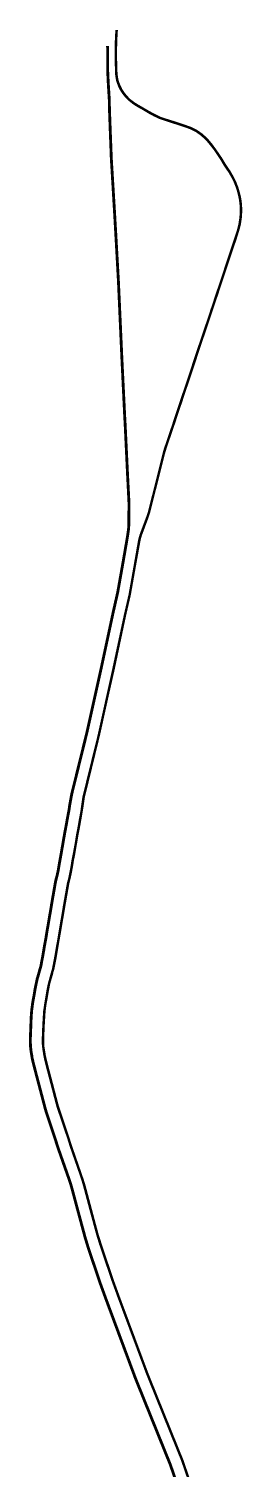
# Model space of a CAD drawing. Header units: metres. Extents: x 562939 to 576321, y 2060910 to 2084323.
# Drawn here: x 567894 to 569389, y 2074247 to 2084323 of the extents above; entities that cross this region are included whole.
import ezdxf

# ---------------------------------------------------------------- set-up
doc = ezdxf.new("R2010")
doc.units = ezdxf.units.M
doc.header["$MEASUREMENT"] = 0
doc.layers.add('Duong', color=30, linetype='CONTINUOUS', lineweight=0)
doc.layers.add('Tuyen TN', color=5, linetype='CONTINUOUS', lineweight=20)
doc.layers.add('ViaHeS', color=32, linetype='CONTINUOUS')

# ---------------------------------------------------------------- blocks, each defined once
blk = doc.blocks.new('A$C685C5190')
at = {"layer": 'Duong', "color": 158, "flags": 128}
for points, const_width in [([(569057, 2074036), (568964, 2074305), (568719, 2074912), (568519, 2075447), (568474, 2075572), (568391, 2075819), (568369, 2075888), (568319, 2076072), (568281, 2076218, 0.018995), (568257, 2076294), (568182, 2076509), (568167, 2076558), (568092, 2076782), (568024, 2077041), (568013, 2077084), (568005, 2077113), (568000, 2077140), (567997, 2077154), (567993, 2077179), (567991, 2077196), (567990, 2077210), (567988, 2077251), (567992, 2077348), (567995, 2077402), (567999, 2077448), (568005, 2077495), (568014, 2077543), (568021, 2077586), (568027, 2077618), (568030, 2077635), (568034, 2077651), (568039, 2077669), (568049, 2077702), (568054, 2077723), (568060, 2077742), (568063, 2077756), (568067, 2077775), (568073, 2077811), (568081, 2077858), (568087, 2077894), (568095, 2077937), (568104, 2077992), (568111, 2078033), (568118, 2078075), (568127, 2078126), (568137, 2078181), (568162, 2078329), (568165, 2078345), (568174, 2078378), (568182, 2078414), (568187, 2078445), (568191, 2078469), (568198, 2078507), (568205, 2078546), (568219, 2078622), (568229, 2078680), (568238, 2078731), (568248, 2078783), (568259, 2078846), (568263, 2078870), (568273, 2078940, -0.025372), (568276, 2078958), (568379, 2079376), (568439, 2079647), (568482, 2079842), (568562, 2080214), (568596, 2080362), (568632, 2080566), (568661, 2080733, -0.043992), (568674, 2080781), (568721, 2080908, 0.026044), (568736, 2080957), (568835, 2081350, -0.01868), (568846, 2081386), (568853, 2081409), (568872, 2081464), (568893, 2081527), (568901, 2081549), (568907, 2081570), (568927, 2081629), (568957, 2081717), (568970, 2081758), (568997, 2081837), (569027, 2081927), (569056, 2082013), (569080, 2082088), (569110, 2082175), (569121, 2082208), (569147, 2082284), (569170, 2082355), (569183, 2082393), (569209, 2082472), (569222, 2082510), (569248, 2082588), (569279, 2082681), (569317, 2082795), (569332, 2082841), (569346, 2082883), (569356, 2082915), (569365, 2082947), (569369, 2082979), (569371, 2082991), (569374, 2083015), (569375, 2083030), (569375, 2083049), (569374, 2083071), (569373, 2083087), (569372, 2083098), (569370, 2083116), (569367, 2083134), (569364, 2083148), (569361, 2083165), (569357, 2083179), (569352, 2083196), (569348, 2083210), (569340, 2083229), (569334, 2083245), (569324, 2083266), (569310, 2083294), (569293, 2083321), (569279, 2083343), (569264, 2083365), (569263, 2083366), (569236, 2083410), (569193, 2083474), (569165, 2083511), (569133, 2083548), (569097, 2083581), (569062, 2083606), (569021, 2083626), (568942, 2083653), (568896, 2083668), (568849, 2083683), (568809, 2083696), (568792, 2083704), (568768, 2083716), (568744, 2083728), (568714, 2083746), (568686, 2083763), (568664, 2083775), (568642, 2083787), (568621, 2083801), (568597, 2083820), (568580, 2083836), (568565, 2083853), (568551, 2083870), (568538, 2083891), (568524, 2083917), (568515, 2083940), (568509, 2083958), (568506, 2083972), (568502, 2084000), (568502, 2084019), (568500, 2084056), (568498, 2084121), (568498, 2084170), (568501, 2084240), (568502, 2084280), (568504, 2084312)], 15), ([(568973, 2074007), (568881, 2074274), (568636, 2074880), (568436, 2075417), (568390, 2075543), (568306, 2075792), (568284, 2075864), (568234, 2076049), (568195, 2076195, 0.018995), (568174, 2076265), (568098, 2076481), (568082, 2076530), (568007, 2076757), (567938, 2077019), (567927, 2077062), (567919, 2077093), (567912, 2077124), (567910, 2077140), (567905, 2077167), (567903, 2077187), (567901, 2077205), (567900, 2077251), (567904, 2077352), (567906, 2077407), (567910, 2077457), (567917, 2077509), (567926, 2077558), (567933, 2077601), (567940, 2077635), (567944, 2077654), (567948, 2077673), (567954, 2077693), (567963, 2077725), (567969, 2077747), (567974, 2077763), (567976, 2077774), (567979, 2077792), (567986, 2077827), (567994, 2077873), (568000, 2077910), (568008, 2077952), (568017, 2078007), (568024, 2078048), (568031, 2078090), (568040, 2078141), (568049, 2078196), (568075, 2078345), (568079, 2078365), (568088, 2078399), (568095, 2078431), (568100, 2078460), (568104, 2078484), (568111, 2078523), (568118, 2078562), (568131, 2078637), (568141, 2078695), (568151, 2078747), (568160, 2078798), (568172, 2078861), (568175, 2078885), (568190, 2078967), (568296, 2079396), (568356, 2079666), (568399, 2079860), (568479, 2080233), (568512, 2080379), (568548, 2080581), (568581, 2080772), (568587, 2080815), (568589, 2080834), (568591, 2080999), (568580, 2081216), (568565, 2081531), (568560, 2081625), (568541, 2082015), (568531, 2082238), (568517, 2082551), (568500, 2082856), (568490, 2083030), (568467, 2083414), (568460, 2083598), (568454, 2083760), (568453, 2083822), (568446, 2083935), (568442, 2084018), (568441, 2084199)], 20)]:
    blk.add_lwpolyline(points, format="xyb", dxfattribs=dict(at, const_width=const_width))
at = {"layer": 'Tuyen TN', "color": 7, "const_width": 2.5}
for points in [[(568497, 2084312), (568495, 2084280), (568493, 2084240), (568491, 2084170), (568491, 2084121), (568493, 2084055), (568494, 2084019), (568495, 2083999), (568499, 2083971), (568502, 2083956), (568508, 2083938), (568517, 2083914), (568531, 2083887), (568545, 2083866), (568559, 2083848), (568575, 2083831), (568592, 2083815), (568617, 2083795), (568638, 2083781), (568660, 2083768), (568682, 2083756), (568710, 2083739), (568741, 2083721), (568764, 2083709), (568789, 2083697), (568807, 2083689), (568847, 2083676), (568894, 2083660), (568940, 2083646), (569018, 2083619), (569058, 2083599), (569092, 2083575), (569128, 2083543), (569159, 2083506), (569187, 2083470), (569230, 2083406), (569256, 2083362), (569257, 2083360), (569272, 2083338), (569287, 2083317), (569303, 2083290), (569318, 2083263), (569327, 2083242), (569333, 2083227), (569341, 2083207), (569345, 2083194), (569350, 2083177), (569353, 2083164), (569357, 2083147), (569360, 2083132), (569363, 2083115), (569365, 2083097), (569366, 2083087), (569367, 2083071), (569368, 2083049), (569367, 2083030), (569366, 2083016), (569364, 2082992), (569362, 2082980), (569357, 2082949), (569349, 2082917), (569339, 2082885), (569325, 2082843), (569310, 2082798), (569272, 2082684), (569241, 2082590), (569215, 2082512), (569202, 2082475), (569176, 2082395), (569163, 2082357), (569140, 2082287), (569114, 2082211), (569103, 2082177), (569073, 2082090), (569048, 2082016), (569020, 2081929), (568990, 2081839), (568963, 2081760), (568949, 2081719), (568920, 2081631), (568900, 2081572), (568894, 2081551), (568886, 2081529), (568865, 2081467), (568846, 2081411), (568838, 2081388, 0.01868), (568828, 2081352), (568729, 2080959, -0.026044), (568714, 2080910), (568667, 2080784, 0.043992), (568654, 2080734), (568625, 2080568), (568589, 2080364), (568555, 2080216), (568475, 2079843), (568432, 2079649), (568372, 2079378), (568269, 2078960, 0.025372), (568265, 2078941), (568255, 2078871), (568252, 2078848), (568240, 2078784), (568231, 2078732), (568221, 2078681), (568212, 2078623), (568198, 2078547), (568190, 2078509), (568184, 2078470), (568180, 2078446), (568174, 2078415), (568167, 2078380), (568158, 2078347), (568155, 2078331), (568129, 2078183), (568120, 2078127), (568111, 2078076), (568104, 2078034), (568097, 2077993), (568088, 2077938), (568080, 2077896), (568074, 2077859), (568066, 2077813), (568059, 2077777), (568055, 2077758), (568053, 2077744), (568047, 2077725), (568041, 2077704), (568032, 2077671), (568027, 2077652), (568023, 2077636), (568019, 2077619), (568013, 2077587), (568006, 2077544), (567998, 2077496), (567991, 2077449), (567988, 2077402), (567985, 2077348), (567981, 2077251), (567982, 2077210), (567984, 2077196), (567986, 2077178), (567990, 2077153), (567992, 2077139), (567998, 2077111), (568005, 2077083), (568016, 2077039), (568084, 2076780), (568160, 2076556), (568175, 2076507), (568250, 2076292, -0.018995), (568273, 2076216), (568312, 2076070), (568362, 2075886), (568383, 2075817), (568467, 2075569), (568512, 2075445), (568712, 2074909), (568957, 2074303), (569050, 2074033)], [(568512, 2084311), (568510, 2084280), (568508, 2084239), (568506, 2084170), (568506, 2084121), (568508, 2084056), (568509, 2084019), (568510, 2084001), (568514, 2083973), (568517, 2083960), (568522, 2083943), (568531, 2083921), (568544, 2083895), (568558, 2083874), (568571, 2083858), (568586, 2083841), (568601, 2083826), (568626, 2083807), (568646, 2083794), (568668, 2083781), (568689, 2083769), (568718, 2083752), (568748, 2083735), (568771, 2083723), (568795, 2083711), (568812, 2083703), (568851, 2083690), (568899, 2083675), (568945, 2083660), (569024, 2083633), (569066, 2083612), (569102, 2083587), (569139, 2083554), (569171, 2083516), (569199, 2083478), (569243, 2083414), (569269, 2083370), (569270, 2083369), (569285, 2083347), (569300, 2083325), (569316, 2083297), (569331, 2083269), (569341, 2083248), (569347, 2083232), (569355, 2083212), (569359, 2083198), (569364, 2083181), (569368, 2083167), (569372, 2083150), (569375, 2083135), (569378, 2083117), (569380, 2083099), (569381, 2083088), (569382, 2083072), (569383, 2083050), (569382, 2083030), (569381, 2083014), (569379, 2082990), (569377, 2082978), (569372, 2082946), (569363, 2082913), (569353, 2082880), (569340, 2082838), (569324, 2082793), (569286, 2082679), (569255, 2082585), (569229, 2082508), (569217, 2082470), (569190, 2082391), (569177, 2082353), (569154, 2082282), (569128, 2082206), (569117, 2082173), (569087, 2082085), (569063, 2082011), (569034, 2081924), (569004, 2081834), (568977, 2081755), (568964, 2081714), (568934, 2081626), (568915, 2081567), (568908, 2081547), (568900, 2081524), (568879, 2081462), (568860, 2081407), (568853, 2081384, 0.01868), (568842, 2081348), (568743, 2080956, -0.026044), (568728, 2080905), (568681, 2080778, 0.043992), (568669, 2080731), (568639, 2080565), (568603, 2080361), (568569, 2080213), (568490, 2079840), (568446, 2079646), (568386, 2079375), (568284, 2078957, 0.025372), (568280, 2078939), (568270, 2078869), (568266, 2078845), (568255, 2078781), (568246, 2078730), (568236, 2078679), (568226, 2078621), (568213, 2078544), (568205, 2078506), (568199, 2078467), (568195, 2078444), (568189, 2078412), (568181, 2078376), (568173, 2078344), (568170, 2078328), (568144, 2078180), (568135, 2078125), (568126, 2078074), (568119, 2078032), (568112, 2077991), (568102, 2077935), (568095, 2077893), (568089, 2077857), (568081, 2077810), (568074, 2077774), (568070, 2077755), (568067, 2077740), (568061, 2077721), (568056, 2077700), (568046, 2077667), (568041, 2077649), (568037, 2077633), (568034, 2077616), (568028, 2077584), (568021, 2077542), (568012, 2077494), (568006, 2077447), (568003, 2077401), (568000, 2077348), (567996, 2077251), (567997, 2077211), (567998, 2077197), (568001, 2077180), (568005, 2077156), (568007, 2077142), (568013, 2077115), (568020, 2077086), (568031, 2077043), (568099, 2076784), (568174, 2076560), (568189, 2076512), (568264, 2076296, -0.018995), (568288, 2076220), (568327, 2076074), (568376, 2075891), (568398, 2075822), (568481, 2075574), (568526, 2075450), (568726, 2074914), (568971, 2074308), (569064, 2074038)]]:
    blk.add_lwpolyline(points, format="xyb", dxfattribs=at)

msp = doc.modelspace()

# ---------------------------------------------------------------- block references
at = {"layer": 'ViaHeS', "color": 6, "linetype": 'ByBlock', "lineweight": -3}
msp.add_blockref('A$C685C5190', (5, 3), dxfattribs=at)

doc.saveas('drawing.dxf')
